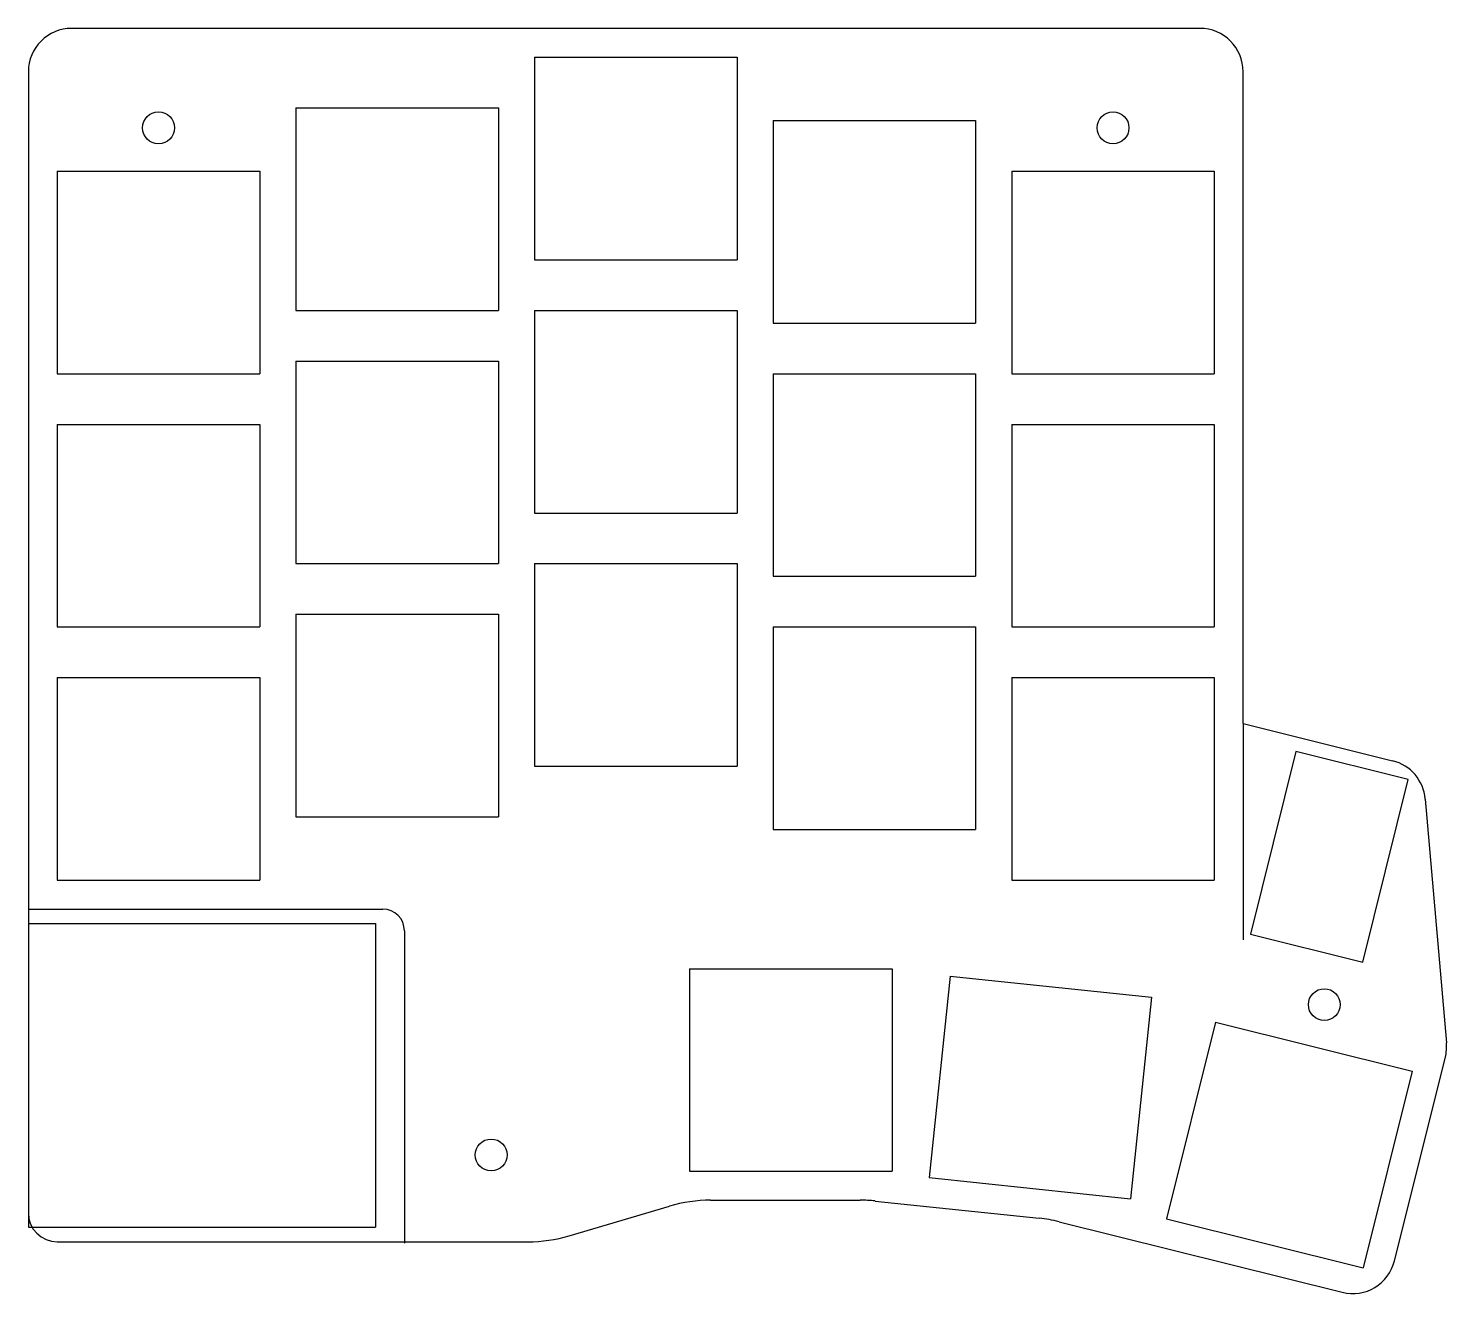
# Model space of a CAD drawing. Extents: x -48.8 to 49.3, y -42.6 to 44.9.
import ezdxf

# ---------------------------------------------------------------- set-up
doc = ezdxf.new("R2010")
doc.units = 0
doc.header["$MEASUREMENT"] = 0
doc.layers.add('MODELSKETCH_VISIBLE', color=7, linetype='CONTINUOUS')

msp = doc.modelspace()

# ---------------------------------------------------------------- linework, layer by layer
at = {"layer": 'MODELSKETCH_VISIBLE'}
for p, q in [((32.222, 44.893), (-45.778, 44.893)), ((-13.778, 42.893), (0.222, 42.893)), ((-13.778, 42.893), (-13.778, 28.893)), ((0.222, 42.893), (0.222, 28.893)), ((-48.778, 41.893), (-48.778, -15.982)), ((35.222, -3.154), (35.222, 41.893)), ((-30.278, 39.393), (-30.278, 25.393)), ((-30.278, 39.393), (-16.278, 39.393)), ((-16.278, 39.393), (-16.278, 25.393)), ((2.722, 38.518), (16.722, 38.518)), ((2.722, 38.518), (2.722, 24.518)), ((16.722, 38.518), (16.722, 24.518)), ((-46.778, 35.018), (-46.778, 21.018)), ((-46.778, 35.018), (-32.778, 35.018)), ((-32.778, 35.018), (-32.778, 21.018)), ((19.222, 35.018), (19.222, 21.018)), ((19.222, 35.018), (33.222, 35.018)), ((33.222, 35.018), (33.222, 21.018)), ((-13.778, 28.893), (0.222, 28.893)), ((-30.278, 25.393), (-16.278, 25.393)), ((-13.778, 25.393), (-13.778, 11.393)), ((-13.778, 25.393), (0.222, 25.393)), ((0.222, 25.393), (0.222, 11.393)), ((2.722, 24.518), (16.722, 24.518)), ((-30.278, 21.893), (-30.278, 7.893)), ((-30.278, 21.893), (-16.278, 21.893)), ((-16.278, 21.893), (-16.278, 7.893)), ((-46.778, 21.018), (-32.778, 21.018)), ((2.722, 21.018), (16.722, 21.018)), ((2.722, 21.018), (2.722, 7.018)), ((16.722, 21.018), (16.722, 7.018)), ((19.222, 21.018), (33.222, 21.018)), ((-46.778, 17.518), (-32.778, 17.518)), ((-46.778, 17.518), (-46.778, 3.518)), ((-32.778, 17.518), (-32.778, 3.518)), ((19.222, 17.518), (33.222, 17.518)), ((19.222, 17.518), (19.222, 3.518)), ((33.222, 17.518), (33.222, 3.518)), ((-13.778, 11.393), (0.222, 11.393)), ((-30.278, 7.893), (-16.278, 7.893)), ((-13.778, 7.893), (-13.778, -6.107)), ((-13.778, 7.893), (0.222, 7.893)), ((0.222, 7.893), (0.222, -6.107)), ((2.722, 7.018), (16.722, 7.018)), ((-30.278, 4.393), (-16.278, 4.393)), ((-30.278, 4.393), (-30.278, -9.607)), ((-16.278, 4.393), (-16.278, -9.607)), ((-46.778, 3.518), (-32.778, 3.518)), ((2.722, 3.518), (16.722, 3.518)), ((2.722, 3.518), (2.722, -10.482)), ((16.722, 3.518), (16.722, -10.482)), ((19.222, 3.518), (33.222, 3.518)), ((-46.778, 0.018), (-46.778, -13.982)), ((-46.778, 0.018), (-32.778, 0.018)), ((-32.778, 0.018), (-32.778, -13.982)), ((19.222, 0.018), (19.222, -13.982)), ((19.222, 0.018), (33.222, 0.018)), ((33.222, 0.018), (33.222, -13.982)), ((35.222, -3.154), (35.222, -18.098)), ((35.222, -3.154), (45.552, -5.73)), ((38.867, -5.094), (35.722, -17.707)), ((46.629, -7.029), (38.867, -5.094)), ((-13.778, -6.107), (0.222, -6.107)), ((43.484, -19.643), (46.629, -7.029)), ((47.815, -8.381), (49.278, -25.237)), ((-30.278, -9.607), (-16.278, -9.607)), ((2.722, -10.482), (16.722, -10.482)), ((-46.778, -13.982), (-32.778, -13.982)), ((19.222, -13.982), (33.222, -13.982)), ((-48.778, -15.982), (-24.278, -15.982)), ((-48.778, -15.982), (-48.778, -36.982)), ((-48.778, -16.982), (-24.778, -16.982)), ((-48.778, -16.982), (-48.778, -37.982)), ((-24.778, -16.982), (-24.778, -37.982)), ((-22.778, -17.482), (-22.778, -39.074)), ((35.722, -17.707), (43.484, -19.643)), ((-3.053, -20.107), (-3.053, -34.107)), ((-3.053, -20.107), (10.947, -20.107)), ((10.947, -20.107), (10.947, -34.107)), ((14.963, -20.62), (13.5, -34.543)), ((14.963, -20.62), (28.886, -22.083)), ((28.886, -22.083), (27.423, -36.007)), ((33.312, -23.806), (29.925, -37.39)), ((33.312, -23.806), (46.896, -27.192)), ((45.692, -40.29), (49.2, -26.222)), ((46.896, -27.192), (43.51, -40.777)), ((-3.053, -34.107), (10.947, -34.107)), ((13.5, -34.543), (27.423, -36.007)), ((-1.606, -36.107), (8.726, -36.107)), ((9.771, -36.162), (21.115, -37.355)), ((-11.39, -38.572), (-4.441, -36.518)), ((-48.778, -37.982), (-24.778, -37.982)), ((22.489, -37.597), (42.055, -42.475)), ((29.925, -37.39), (43.51, -40.777)), ((-46.778, -38.982), (-22.778, -38.982)), ((-22.778, -38.982), (-14.225, -38.982))]:
    msp.add_line(p, q, dxfattribs=at)
for centre in [(-39.778, 38.018), (26.222, 38.018), (40.83, -22.588), (-16.778, -32.982)]:
    msp.add_circle(centre, 1.1, dxfattribs=at)
for centre, radius, start, end in [((-45.778, 41.893), 3, 90, 180), ((32.222, 41.893), 3, 0, 90), ((44.826, -8.64), 3, 4.96066, 76), ((-24.278, -17.482), 1.5, 0, 90), ((46.289, -25.496), 3, 346, 4.96066), ((-1.606, -46.107), 10, 90, 106.46925), ((8.726, -46.107), 10, 84, 90), ((-46.778, -36.982), 2, 180, 270), ((20.07, -47.3), 10, 76, 84), ((-14.225, -28.982), 10, 270, 286.46925), ((42.781, -39.564), 3, 256, 346)]:
    msp.add_arc(centre, radius, start, end, dxfattribs=at)

doc.saveas('drawing.dxf')
